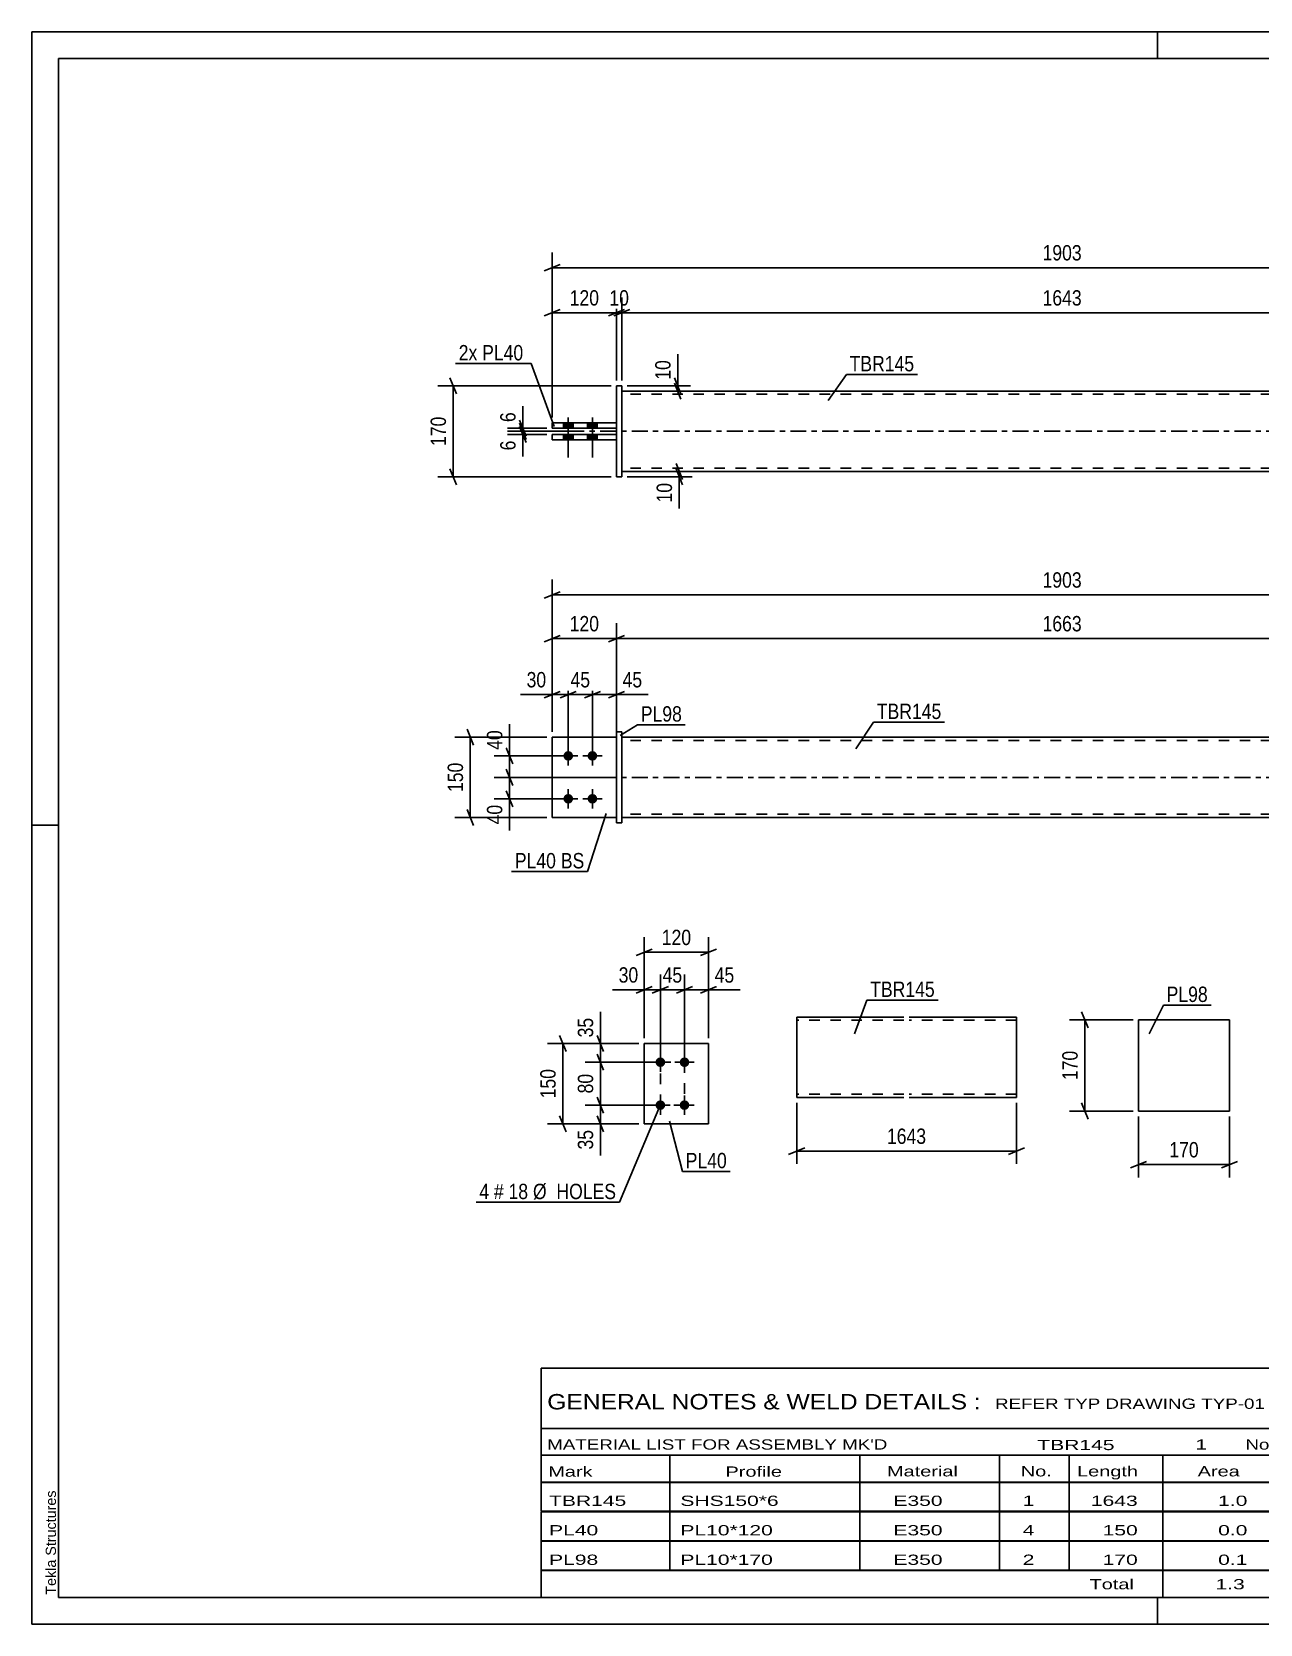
# Model space of a CAD drawing. Header units: millimetres. Extents: x 0 to 420, y 0 to 297.
# Drawn here: x 0 to 229.2, y 0 to 297 of the extents above; entities that cross this region are included whole.
import ezdxf

# ---------------------------------------------------------------- set-up
doc = ezdxf.new("R2010")
doc.units = ezdxf.units.MM
doc.linetypes.add('DXK_LINE_DOT2', pattern=[3.9198, 1.9599, -1.9599])
doc.linetypes.add('DXK_LINE_DOT3', pattern=[5.9187, 2.979, -0.9799, 0.9799, -0.9799])
doc.styles.add('Arial', font='ARIAL.TTF', dxfattribs={"height": 0.2})
doc.styles.add('Arial Narrow', font='ARIALN.TTF', dxfattribs={"height": 0.2})

# ---------------------------------------------------------------- blocks, each defined once
blk = doc.blocks.new('Unknown-580573464-1163')
at = {"color": 5, "linetype": 'Continuous'}
for p, q in [((420, 297), (0, 297)), ((0, 297), (0, 0)), ((0, 292), (0, 297)), ((210, 292), (210, 297)), ((415, 292), (5, 292)), ((5, 292), (5, 5)), ((5, 149), (0, 149)), ((0, 0), (0, 5)), ((5, 5), (415, 5)), ((210, 0), (210, 5)), ((0, 0), (420, 0))]:
    blk.add_line(p, q, dxfattribs=at)
at = {"color": 174, "linetype": 'Continuous', "style": 'Arial'}
blk.add_text('Tekla Structures', height=1.9102, rotation=90, dxfattribs=at).set_placement((4.5, 5.5))
blk = doc.blocks.new('Part-580573464-1794 - 1738')
at = {"color": 2, "linetype": 'Continuous'}
for p, q in [((109.08, 165.45), (97.08, 165.45)), ((97.08, 165.45), (97.08, 150.45)), ((97.08, 150.45), (109.08, 150.45))]:
    blk.add_line(p, q, dxfattribs=at)
at = {"color": 7, "linetype": 'DXK_LINE_DOT2'}
blk.add_line((109.08, 150.45), (109.08, 165.45), dxfattribs=at)
blk = doc.blocks.new('Part-580573464-1799 - 1738')
at = {"color": 2, "linetype": 'Continuous'}
for p, q in [((110.08, 166.45), (109.08, 166.45)), ((109.08, 166.45), (109.08, 149.45)), ((110.08, 149.45), (110.08, 166.45)), ((110.08, 149.45), (109.08, 149.45))]:
    blk.add_line(p, q, dxfattribs=at)
blk = doc.blocks.new('Part-580573464-1789 - 1738')
at = {"color": 7, "linetype": 'DXK_LINE_DOT2'}
for p, q in [((109.08, 165.45), (97.08, 165.45)), ((97.08, 165.45), (97.08, 150.45)), ((109.08, 150.45), (109.08, 165.45)), ((97.08, 150.45), (109.08, 150.45))]:
    blk.add_line(p, q, dxfattribs=at)
blk = doc.blocks.new('Part-580573464-1804 - 1738')
at = {"color": 2, "linetype": 'Continuous'}
for p, q in [((110.08, 165.45), (274.35, 165.45)), ((110.08, 150.45), (274.35, 150.45))]:
    blk.add_line(p, q, dxfattribs=at)
at = {"color": 7, "linetype": 'DXK_LINE_DOT2'}
for p, q in [((110.08, 150.45), (110.08, 165.45)), ((274.35, 164.85), (110.08, 164.85)), ((274.35, 165.45), (274.35, 150.45)), ((274.35, 151.05), (110.08, 151.05))]:
    blk.add_line(p, q, dxfattribs=at)
at = {"color": 7, "linetype": 'DXK_LINE_DOT3'}
blk.add_line((100.08, 157.95), (284.35, 157.95), dxfattribs=at)
blk = doc.blocks.new('Bolt-580573464-1806 - 1738')
at = {"linetype": 'Continuous'}
for points in [[(100.08, 161.05, -1), (100.08, 162.85, -1)], [(104.58, 161.05, -1), (104.58, 162.85, -1)], [(100.08, 153.05, -1), (100.08, 154.85, -1)], [(104.58, 153.05, -1), (104.58, 154.85, -1)]]:
    blk.add_hatch(color=1, dxfattribs=at).paths.add_polyline_path(points)
at = {"color": 1, "linetype": 'Continuous'}
for p, q in [((100.08, 160.15), (100.08, 163.75)), ((104.58, 160.15), (104.58, 163.75)), ((101.88, 161.95), (98.28, 161.95)), ((106.38, 161.95), (102.78, 161.95)), ((100.08, 152.15), (100.08, 155.75)), ((104.58, 152.15), (104.58, 155.75)), ((101.88, 153.95), (98.28, 153.95)), ((106.38, 153.95), (102.78, 153.95))]:
    blk.add_line(p, q, dxfattribs=at)
blk = doc.blocks.new('Part-580573464-1445 - 1390')
at = {"color": 2, "linetype": 'Continuous'}
for p, q in [((110.08, 229.99), (274.35, 229.99)), ((110.08, 214.99), (274.35, 214.99))]:
    blk.add_line(p, q, dxfattribs=at)
at = {"color": 7, "linetype": 'DXK_LINE_DOT2'}
for p, q in [((110.08, 229.99), (110.08, 214.99)), ((274.35, 229.39), (110.08, 229.39)), ((274.35, 229.99), (274.35, 214.99)), ((274.35, 215.59), (110.08, 215.59))]:
    blk.add_line(p, q, dxfattribs=at)
at = {"color": 7, "linetype": 'DXK_LINE_DOT3'}
blk.add_line((100.08, 222.49), (284.35, 222.49), dxfattribs=at)
blk = doc.blocks.new('Bolt-580573464-1429 - 1390')
at = {"linetype": 'Continuous'}
for points in [[(99.18, 223.09), (100.98, 223.09), (100.98, 224.09), (99.18, 224.09)], [(99.18, 223.09), (100.98, 223.09), (100.98, 224.09), (99.18, 224.09)], [(103.68, 223.09), (105.48, 223.09), (105.48, 224.09), (103.68, 224.09)], [(103.68, 223.09), (105.48, 223.09), (105.48, 224.09), (103.68, 224.09)], [(99.18, 220.89), (100.98, 220.89), (100.98, 221.89), (99.18, 221.89)], [(99.18, 220.89), (100.98, 220.89), (100.98, 221.89), (99.18, 221.89)], [(103.68, 220.89), (105.48, 220.89), (105.48, 221.89), (103.68, 221.89)], [(103.68, 220.89), (105.48, 220.89), (105.48, 221.89), (103.68, 221.89)]]:
    blk.add_hatch(color=1, dxfattribs=at).paths.add_polyline_path(points)
at = {"color": 1, "linetype": 'Continuous'}
for p, q in [((99.18, 224.09), (99.18, 223.09)), ((99.18, 224.09), (99.18, 223.09)), ((100.08, 225.09), (100.08, 217.59)), ((100.08, 225.09), (100.08, 217.59)), ((100.98, 224.09), (100.98, 223.09)), ((100.98, 224.09), (100.98, 223.09)), ((103.68, 224.09), (103.68, 223.09)), ((103.68, 224.09), (103.68, 223.09)), ((104.58, 225.09), (104.58, 217.59)), ((104.58, 225.09), (104.58, 217.59)), ((105.48, 224.09), (105.48, 223.09)), ((105.48, 224.09), (105.48, 223.09)), ((99.18, 221.89), (99.18, 220.89)), ((99.18, 221.89), (99.18, 220.89)), ((100.98, 221.89), (100.98, 220.89)), ((100.98, 221.89), (100.98, 220.89)), ((103.68, 221.89), (103.68, 220.89)), ((103.68, 221.89), (103.68, 220.89)), ((105.48, 221.89), (105.48, 220.89)), ((105.48, 221.89), (105.48, 220.89))]:
    blk.add_line(p, q, dxfattribs=at)
blk = doc.blocks.new('Part-580573464-1446 - 1390')
at = {"color": 2, "linetype": 'Continuous'}
for p, q in [((110.08, 230.99), (109.08, 230.99)), ((109.08, 230.99), (109.08, 213.99)), ((110.08, 213.99), (110.08, 230.99)), ((109.08, 213.99), (110.08, 213.99))]:
    blk.add_line(p, q, dxfattribs=at)
blk = doc.blocks.new('Part-580573464-1451 - 1390')
at = {"color": 2, "linetype": 'Continuous'}
for p, q in [((109.08, 221.89), (97.08, 221.89)), ((97.08, 220.89), (97.08, 221.89)), ((109.08, 220.89), (97.08, 220.89))]:
    blk.add_line(p, q, dxfattribs=at)
at = {"color": 7, "linetype": 'DXK_LINE_DOT2'}
blk.add_line((109.08, 221.89), (109.08, 220.89), dxfattribs=at)
blk = doc.blocks.new('Part-580573464-1456 - 1390')
at = {"color": 2, "linetype": 'Continuous'}
for p, q in [((97.08, 224.09), (109.08, 224.09)), ((97.08, 223.09), (97.08, 224.09)), ((109.08, 223.09), (97.08, 223.09))]:
    blk.add_line(p, q, dxfattribs=at)
at = {"color": 7, "linetype": 'DXK_LINE_DOT2'}
blk.add_line((109.08, 224.09), (109.08, 223.09), dxfattribs=at)
blk = doc.blocks.new('Bolt-580573464-2158 - 2123')
at = {"linetype": 'Continuous'}
for points in [[(117.26, 103.91, -1), (117.26, 105.71, -1)], [(121.76, 103.91, -1), (121.76, 105.71, -1)], [(117.26, 95.91, -1), (117.26, 97.71, -1)], [(121.76, 95.91, -1), (121.76, 97.71, -1)]]:
    blk.add_hatch(color=1, dxfattribs=at).paths.add_polyline_path(points)
at = {"color": 1, "linetype": 'Continuous'}
for p, q in [((119.06, 104.81), (115.46, 104.81)), ((117.26, 103.01), (117.26, 106.61)), ((123.56, 104.81), (119.96, 104.81)), ((121.76, 103.01), (121.76, 106.61)), ((117.26, 95.01), (117.26, 98.61)), ((121.76, 95.01), (121.76, 98.61)), ((119.06, 96.81), (115.46, 96.81)), ((123.56, 96.81), (119.96, 96.81))]:
    blk.add_line(p, q, dxfattribs=at)
blk = doc.blocks.new('Part-580573464-2163 - 2123')
at = {"color": 2, "linetype": 'Continuous'}
for p, q in [((114.26, 108.31), (126.26, 108.31)), ((114.26, 108.31), (114.26, 93.31)), ((126.26, 93.31), (126.26, 108.31)), ((114.26, 93.31), (126.26, 93.31))]:
    blk.add_line(p, q, dxfattribs=at)
at = {"color": 7, "linetype": 'DXK_LINE_DOT2'}
blk.add_line((126.26, 108.31), (114.26, 108.31), dxfattribs=at)
blk = doc.blocks.new('Part-580573464-2294 - 2288')
at = {"color": 2, "linetype": 'Continuous'}
for p, q in [((206.46, 112.71), (206.46, 95.71)), ((206.46, 112.71), (223.46, 112.71)), ((223.46, 112.71), (223.46, 95.71)), ((206.46, 95.71), (223.46, 95.71))]:
    blk.add_line(p, q, dxfattribs=at)
blk = doc.blocks.new('Part-580573464-2321 - 2313')
at = {"color": 2, "linetype": 'Continuous'}
for p, q in [((162.69, 113.23), (142.69, 113.23)), ((142.69, 98.32), (142.69, 113.23)), ((183.69, 113.23), (163.69, 113.23)), ((183.69, 113.23), (183.69, 113.14)), ((183.69, 113.14), (183.69, 112.03)), ((183.69, 112.03), (183.69, 98.23)), ((142.69, 98.23), (142.69, 98.32)), ((162.69, 98.23), (142.69, 98.23)), ((183.69, 98.23), (163.69, 98.23))]:
    blk.add_line(p, q, dxfattribs=at)
at = {"color": 7, "linetype": 'DXK_LINE_DOT2'}
for p, q in [((183.69, 112.88), (183.69, 112.03)), ((162.69, 112.63), (142.69, 112.63)), ((183.69, 112.63), (163.69, 112.63)), ((142.69, 98.83), (142.69, 98.88)), ((162.69, 98.83), (142.69, 98.83)), ((142.69, 98.23), (142.69, 98.23)), ((183.69, 98.83), (163.69, 98.83)), ((183.69, 98.88), (183.69, 98.97)), ((183.69, 98.83), (183.69, 98.88)), ((183.69, 98.83), (183.69, 98.88))]:
    blk.add_line(p, q, dxfattribs=at)
blk = doc.blocks.new('Rectangle-580573464-2273 - 2123')
at = {"color": 1, "linetype": 'DXK_LINE_DOT2'}
blk.add_lwpolyline([(117.26, 104.81), (121.76, 104.81), (121.76, 96.81), (117.26, 96.81), (117.26, 104.81)], close=True, dxfattribs=at)
blk = doc.blocks.new('StraightDimension-580573464-1914 - 1738')
at = {"color": 7, "linetype": 'Continuous'}
for p, q in [((110.58, 184.43), (107.58, 183.23)), ((109.08, 158.95), (109.08, 186.68)), ((273.85, 183.23), (276.85, 184.43)), ((275.35, 166.45), (275.35, 186.68)), ((109.08, 183.83), (275.35, 183.83))]:
    blk.add_line(p, q, dxfattribs=at)
at = {"color": 0}
blk.add_wipeout([(196.47, 184.58), (196.47, 188.78), (187.96, 188.78), (187.96, 184.58)], dxfattribs=at)
at = {"color": 3, "style": 'Arial Narrow'}
blk.add_text('1663', height=2.863, dxfattribs=at).set_placement((188.56, 185.18))
blk = doc.blocks.new('StraightDimension-580573464-1991 - 1738')
at = {"color": 7, "linetype": 'Continuous'}
for p, q in [((108.08, 157.95), (86.27, 157.95)), ((88.52, 159.45), (89.72, 156.45)), ((89.12, 153.95), (89.12, 157.95)), ((89.72, 152.45), (88.52, 155.45)), ((99.08, 153.95), (86.27, 153.95))]:
    blk.add_line(p, q, dxfattribs=at)
at = {"color": 0}
blk.add_wipeout([(88.37, 153.43), (84.17, 153.43), (84.17, 148.57), (88.37, 148.57)], dxfattribs=at)
at = {"color": 7, "linetype": 'Continuous'}
blk.add_line((89.12, 153.95), (89.12, 148.05), dxfattribs=at)
blk.add_line((89.12, 153.95), (89.12, 148.05), dxfattribs=at)
at = {"color": 3, "style": 'Arial Narrow'}
blk.add_text('40', height=2.863, rotation=90.0002, dxfattribs=at).set_placement((87.77, 149.17))
blk = doc.blocks.new('StraightDimension-580573464-1974 - 1738')
at = {"color": 7, "linetype": 'Continuous'}
for p, q in [((104.58, 162.95), (104.58, 176.23)), ((109.08, 166.45), (109.08, 176.23)), ((103.08, 172.78), (106.08, 173.98)), ((104.58, 173.38), (109.08, 173.38)), ((110.58, 173.98), (107.58, 172.78))]:
    blk.add_line(p, q, dxfattribs=at)
at = {"color": 0}
blk.add_wipeout([(114.46, 174.13), (114.46, 178.33), (109.61, 178.33), (109.61, 174.13)], dxfattribs=at)
at = {"color": 7, "linetype": 'Continuous'}
blk.add_line((109.08, 173.38), (114.99, 173.38), dxfattribs=at)
blk.add_line((109.08, 173.38), (114.99, 173.38), dxfattribs=at)
at = {"color": 3, "style": 'Arial Narrow'}
blk.add_text('45', height=2.863, dxfattribs=at).set_placement((110.21, 174.73))
blk = doc.blocks.new('StraightDimension-580573464-2000 - 1738')
at = {"color": 7, "linetype": 'Continuous'}
for p, q in [((88.52, 163.45), (89.72, 160.45)), ((99.08, 161.95), (86.27, 161.95)), ((89.12, 157.95), (89.12, 161.95)), ((108.08, 157.95), (86.27, 157.95)), ((89.72, 156.45), (88.52, 159.45))]:
    blk.add_line(p, q, dxfattribs=at)
at = {"color": 0}
blk.add_wipeout([(88.37, 167.34), (84.17, 167.34), (84.17, 162.48), (88.37, 162.48)], dxfattribs=at)
at = {"color": 7, "linetype": 'Continuous'}
blk.add_line((89.12, 161.95), (89.12, 167.86), dxfattribs=at)
blk.add_line((89.12, 161.95), (89.12, 167.86), dxfattribs=at)
at = {"color": 3, "style": 'Arial Narrow'}
blk.add_text('40', height=2.863, rotation=90.0002, dxfattribs=at).set_placement((87.77, 163.08))
blk = doc.blocks.new('StraightDimension-580573464-1945 - 1738')
at = {"color": 7, "linetype": 'Continuous'}
for p, q in [((97.08, 166.45), (97.08, 176.23)), ((100.08, 162.95), (100.08, 176.23)), ((95.58, 172.78), (98.58, 173.98)), ((97.08, 173.38), (100.08, 173.38)), ((101.58, 173.98), (98.58, 172.78))]:
    blk.add_line(p, q, dxfattribs=at)
at = {"color": 0}
blk.add_wipeout([(96.56, 174.13), (96.56, 178.33), (91.7, 178.33), (91.7, 174.13)], dxfattribs=at)
at = {"color": 7, "linetype": 'Continuous'}
blk.add_line((97.08, 173.38), (91.17, 173.38), dxfattribs=at)
blk.add_line((97.08, 173.38), (91.17, 173.38), dxfattribs=at)
at = {"color": 3, "style": 'Arial Narrow'}
blk.add_text('30', height=2.863, dxfattribs=at).set_placement((92.3, 174.73))
blk = doc.blocks.new('StraightDimension-580573464-1856 - 1738')
at = {"color": 7, "linetype": 'Continuous'}
for p, q in [((97.08, 166.45), (97.08, 194.83)), ((287.35, 166.45), (287.35, 194.83)), ((98.58, 192.58), (95.58, 191.38)), ((97.08, 191.98), (287.35, 191.98)), ((285.85, 191.38), (288.85, 192.58))]:
    blk.add_line(p, q, dxfattribs=at)
at = {"color": 0}
blk.add_wipeout([(196.47, 192.73), (196.47, 196.93), (187.96, 196.93), (187.96, 192.73)], dxfattribs=at)
at = {"color": 3, "style": 'Arial Narrow'}
blk.add_text('1903', height=2.863, dxfattribs=at).set_placement((188.56, 193.33))
blk = doc.blocks.new('StraightDimension-580573464-1929 - 1738')
at = {"color": 7, "linetype": 'Continuous'}
for p, q in [((95.58, 183.23), (98.58, 184.43)), ((97.08, 166.45), (97.08, 186.68)), ((110.58, 184.43), (107.58, 183.23)), ((109.08, 158.95), (109.08, 186.68)), ((97.08, 183.83), (109.08, 183.83))]:
    blk.add_line(p, q, dxfattribs=at)
at = {"color": 0}
blk.add_wipeout([(106.42, 184.58), (106.42, 188.78), (99.74, 188.78), (99.74, 184.58)], dxfattribs=at)
at = {"color": 3, "style": 'Arial Narrow'}
blk.add_text('120', height=2.863, dxfattribs=at).set_placement((100.34, 185.18))
blk = doc.blocks.new('StraightDimension-580573464-1961 - 1738')
at = {"color": 7, "linetype": 'Continuous'}
for p, q in [((100.08, 162.95), (100.08, 176.23)), ((104.58, 162.95), (104.58, 176.23)), ((98.58, 172.78), (101.58, 173.98)), ((100.08, 173.38), (104.58, 173.38)), ((106.08, 173.98), (103.08, 172.78))]:
    blk.add_line(p, q, dxfattribs=at)
at = {"color": 0}
blk.add_wipeout([(104.76, 174.13), (104.76, 178.33), (99.9, 178.33), (99.9, 174.13)], dxfattribs=at)
at = {"color": 3, "style": 'Arial Narrow'}
blk.add_text('45', height=2.863, dxfattribs=at).set_placement((100.5, 174.73))
blk = doc.blocks.new('StraightDimension-580573464-2010 - 1738')
at = {"color": 7, "linetype": 'Continuous'}
for p, q in [((82.39, 163.95), (81.19, 166.95)), ((96.08, 165.45), (78.94, 165.45)), ((81.79, 150.45), (81.79, 165.45)), ((81.19, 151.95), (82.39, 148.95)), ((96.08, 150.45), (78.94, 150.45))]:
    blk.add_line(p, q, dxfattribs=at)
at = {"color": 0}
blk.add_wipeout([(81.04, 161.3), (76.84, 161.3), (76.84, 154.61), (81.04, 154.61)], dxfattribs=at)
at = {"color": 3, "style": 'Arial Narrow'}
blk.add_text('150', height=2.863, rotation=90.0002, dxfattribs=at).set_placement((80.44, 155.21))
blk = doc.blocks.new('StraightDimension-580573464-1691 - 1390')
at = {"color": 7, "linetype": 'Continuous'}
for p, q in [((91, 223.99), (92.2, 220.99)), ((92.2, 220.39), (91, 223.39)), ((101.33, 222.49), (88.75, 222.49)), ((96.08, 221.89), (88.75, 221.89)), ((91.6, 221.89), (91.6, 222.49))]:
    blk.add_line(p, q, dxfattribs=at)
at = {"color": 0}
blk.add_wipeout([(90.85, 221.36), (86.65, 221.36), (86.65, 218.33), (90.85, 218.33)], dxfattribs=at)
at = {"color": 7, "linetype": 'Continuous'}
blk.add_line((91.6, 221.89), (91.6, 217.81), dxfattribs=at)
blk.add_line((91.6, 221.89), (91.6, 217.81), dxfattribs=at)
at = {"color": 3, "style": 'Arial Narrow'}
blk.add_text('6', height=2.86, rotation=90.0002, dxfattribs=at).set_placement((90.25, 218.93))
blk = doc.blocks.new('StraightDimension-580573464-1670 - 1390')
at = {"color": 7, "linetype": 'Continuous'}
for p, q in [((79.21, 229.49), (78.01, 232.49)), ((108.08, 230.99), (75.76, 230.99)), ((78.61, 213.99), (78.61, 230.99)), ((108.08, 213.99), (75.76, 213.99)), ((78.01, 215.49), (79.21, 212.49))]:
    blk.add_line(p, q, dxfattribs=at)
at = {"color": 0}
blk.add_wipeout([(77.86, 225.83), (73.66, 225.83), (73.66, 219.15), (77.86, 219.15)], dxfattribs=at)
at = {"color": 3, "style": 'Arial Narrow'}
blk.add_text('170', height=2.863, rotation=90.0002, dxfattribs=at).set_placement((77.26, 219.75))
blk = doc.blocks.new('StraightDimension-580573464-1567 - 1390')
at = {"color": 7, "linetype": 'Continuous'}
for p, q in [((97.08, 225.09), (97.08, 255.86)), ((287.35, 225.09), (287.35, 255.86)), ((98.58, 253.61), (95.58, 252.41)), ((97.08, 253.01), (287.35, 253.01)), ((285.85, 252.41), (288.85, 253.61))]:
    blk.add_line(p, q, dxfattribs=at)
at = {"color": 0}
blk.add_wipeout([(196.47, 253.76), (196.47, 257.96), (187.96, 257.96), (187.96, 253.76)], dxfattribs=at)
at = {"color": 3, "style": 'Arial Narrow'}
blk.add_text('1903', height=2.863, dxfattribs=at).set_placement((188.56, 254.36))
blk = doc.blocks.new('StraightDimension-580573464-1588 - 1390')
at = {"color": 7, "linetype": 'Continuous'}
for p, q in [((97.08, 225.09), (97.08, 247.45)), ((109.08, 231.99), (109.08, 247.45)), ((95.58, 244), (98.58, 245.2)), ((97.08, 244.6), (109.08, 244.6)), ((110.58, 245.2), (107.58, 244))]:
    blk.add_line(p, q, dxfattribs=at)
at = {"color": 0}
blk.add_wipeout([(106.42, 245.35), (106.42, 249.55), (99.74, 249.55), (99.74, 245.35)], dxfattribs=at)
at = {"color": 3, "style": 'Arial Narrow'}
blk.add_text('120', height=2.863, dxfattribs=at).set_placement((100.34, 245.95))
blk = doc.blocks.new('StraightDimension-580573464-1598 - 1390')
at = {"color": 7, "linetype": 'Continuous'}
for p, q in [((109.08, 231.99), (109.08, 247.45)), ((110.08, 231.99), (110.08, 247.45)), ((107.58, 244), (110.58, 245.2)), ((111.58, 245.2), (108.58, 244)), ((109.08, 244.6), (110.08, 244.6))]:
    blk.add_line(p, q, dxfattribs=at)
at = {"color": 0}
blk.add_wipeout([(112.01, 245.35), (112.01, 249.55), (107.15, 249.55), (107.15, 245.35)], dxfattribs=at)
at = {"color": 3, "style": 'Arial Narrow'}
blk.add_text('10', height=2.863, dxfattribs=at).set_placement((107.75, 245.95))
blk = doc.blocks.new('StraightDimension-580573464-1608 - 1390')
at = {"color": 7, "linetype": 'Continuous'}
for p, q in [((110.08, 231.99), (110.08, 247.45)), ((274.35, 231.99), (274.35, 247.45)), ((111.58, 245.2), (108.58, 244)), ((110.08, 244.6), (274.35, 244.6)), ((272.85, 244), (275.85, 245.2))]:
    blk.add_line(p, q, dxfattribs=at)
at = {"color": 0}
blk.add_wipeout([(196.47, 245.35), (196.47, 249.55), (187.96, 249.55), (187.96, 245.35)], dxfattribs=at)
at = {"color": 3, "style": 'Arial Narrow'}
blk.add_text('1643', height=2.863, dxfattribs=at).set_placement((188.56, 245.95))
blk = doc.blocks.new('StraightDimension-580573464-1629 - 1390')
at = {"color": 7, "linetype": 'Continuous'}
for p, q in [((111.08, 214.99), (123.18, 214.99)), ((111.08, 213.99), (123.18, 213.99)), ((120.18, 216.49), (121.38, 213.49)), ((121.38, 212.49), (120.18, 215.49)), ((120.78, 213.99), (120.78, 214.99))]:
    blk.add_line(p, q, dxfattribs=at)
at = {"color": 0}
blk.add_wipeout([(120.03, 213.46), (115.83, 213.46), (115.83, 208.61), (120.03, 208.61)], dxfattribs=at)
at = {"color": 7, "linetype": 'Continuous'}
blk.add_line((120.78, 213.99), (120.78, 208.08), dxfattribs=at)
blk.add_line((120.78, 213.99), (120.78, 208.08), dxfattribs=at)
at = {"color": 3, "style": 'Arial Narrow'}
blk.add_text('10', height=2.863, rotation=90.0002, dxfattribs=at).set_placement((119.43, 209.21))
blk = doc.blocks.new('StraightDimension-580573464-1639 - 1390')
at = {"color": 7, "linetype": 'Continuous'}
for p, q in [((119.91, 232.49), (121.11, 229.49)), ((111.08, 230.99), (122.91, 230.99)), ((111.08, 229.99), (122.91, 229.99)), ((121.11, 228.49), (119.91, 231.49)), ((120.51, 229.99), (120.51, 230.99))]:
    blk.add_line(p, q, dxfattribs=at)
at = {"color": 0}
blk.add_wipeout([(119.76, 236.37), (115.56, 236.37), (115.56, 231.51), (119.76, 231.51)], dxfattribs=at)
at = {"color": 7, "linetype": 'Continuous'}
blk.add_line((120.51, 230.99), (120.51, 236.89), dxfattribs=at)
blk.add_line((120.51, 230.99), (120.51, 236.89), dxfattribs=at)
at = {"color": 3, "style": 'Arial Narrow'}
blk.add_text('10', height=2.863, rotation=90.0002, dxfattribs=at).set_placement((119.16, 232.11))
blk = doc.blocks.new('StraightDimension-580573464-1681 - 1390')
at = {"color": 7, "linetype": 'Continuous'}
for p, q in [((96.08, 223.09), (88.75, 223.09)), ((91, 224.59), (92.2, 221.59)), ((92.2, 220.99), (91, 223.99)), ((91.6, 222.49), (91.6, 223.09)), ((101.33, 222.49), (88.75, 222.49))]:
    blk.add_line(p, q, dxfattribs=at)
at = {"color": 0}
blk.add_wipeout([(90.85, 226.64), (86.65, 226.64), (86.65, 223.61), (90.85, 223.61)], dxfattribs=at)
at = {"color": 7, "linetype": 'Continuous'}
blk.add_line((91.6, 223.09), (91.6, 227.17), dxfattribs=at)
blk.add_line((91.6, 223.09), (91.6, 227.17), dxfattribs=at)
at = {"color": 3, "style": 'Arial Narrow'}
blk.add_text('6', height=2.86, rotation=90.0002, dxfattribs=at).set_placement((90.25, 224.21))
blk = doc.blocks.new('StraightDimension-580573464-2166 - 2123')
at = {"color": 7, "linetype": 'Continuous'}
for p, q in [((114.26, 109.31), (114.26, 128.16)), ((126.26, 109.31), (126.26, 128.16)), ((112.76, 124.71), (115.76, 125.91)), ((114.26, 125.31), (126.26, 125.31)), ((127.76, 125.91), (124.76, 124.71))]:
    blk.add_line(p, q, dxfattribs=at)
at = {"color": 0}
blk.add_wipeout([(123.6, 126.06), (123.6, 130.26), (116.92, 130.26), (116.92, 126.06)], dxfattribs=at)
at = {"color": 3, "style": 'Arial Narrow'}
blk.add_text('120', height=2.863, dxfattribs=at).set_placement((117.52, 126.66))
blk = doc.blocks.new('StraightDimension-580573464-2183 - 2123')
at = {"color": 7, "linetype": 'Continuous'}
for p, q in [((115.76, 117.71), (118.76, 118.91)), ((117.26, 105.81), (117.26, 121.16)), ((123.26, 118.91), (120.26, 117.71)), ((121.76, 105.81), (121.76, 121.16)), ((117.26, 118.31), (121.76, 118.31))]:
    blk.add_line(p, q, dxfattribs=at)
at = {"color": 0}
blk.add_wipeout([(121.94, 119.06), (121.94, 123.26), (117.08, 123.26), (117.08, 119.06)], dxfattribs=at)
at = {"color": 3, "style": 'Arial Narrow'}
blk.add_text('45', height=2.863, dxfattribs=at).set_placement((117.68, 119.66))
blk = doc.blocks.new('StraightDimension-580573464-2193 - 2123')
at = {"color": 7, "linetype": 'Continuous'}
for p, q in [((112.76, 117.71), (115.76, 118.91)), ((114.26, 109.31), (114.26, 121.16)), ((118.76, 118.91), (115.76, 117.71)), ((117.26, 105.81), (117.26, 121.16)), ((114.26, 118.31), (117.26, 118.31))]:
    blk.add_line(p, q, dxfattribs=at)
at = {"color": 0}
blk.add_wipeout([(113.74, 119.06), (113.74, 123.26), (108.88, 123.26), (108.88, 119.06)], dxfattribs=at)
at = {"color": 7, "linetype": 'Continuous'}
blk.add_line((114.26, 118.31), (108.36, 118.31), dxfattribs=at)
blk.add_line((114.26, 118.31), (108.36, 118.31), dxfattribs=at)
at = {"color": 3, "style": 'Arial Narrow'}
blk.add_text('30', height=2.863, dxfattribs=at).set_placement((109.48, 119.66))
blk = doc.blocks.new('StraightDimension-580573464-2206 - 2123')
at = {"color": 7, "linetype": 'Continuous'}
for p, q in [((120.26, 117.71), (123.26, 118.91)), ((121.76, 105.81), (121.76, 121.16)), ((127.76, 118.91), (124.76, 117.71)), ((126.26, 109.31), (126.26, 121.16)), ((121.76, 118.31), (126.26, 118.31))]:
    blk.add_line(p, q, dxfattribs=at)
at = {"color": 0}
blk.add_wipeout([(131.64, 119.06), (131.64, 123.26), (126.79, 123.26), (126.79, 119.06)], dxfattribs=at)
at = {"color": 7, "linetype": 'Continuous'}
blk.add_line((126.26, 118.31), (132.17, 118.31), dxfattribs=at)
blk.add_line((126.26, 118.31), (132.17, 118.31), dxfattribs=at)
at = {"color": 3, "style": 'Arial Narrow'}
blk.add_text('45', height=2.863, dxfattribs=at).set_placement((127.39, 119.66))
blk = doc.blocks.new('StraightDimension-580573464-2220 - 2123')
at = {"color": 7, "linetype": 'Continuous'}
for p, q in [((113.26, 108.31), (96.22, 108.31)), ((99.67, 106.81), (98.47, 109.81)), ((99.07, 93.31), (99.07, 108.31)), ((113.26, 93.31), (96.22, 93.31)), ((98.47, 94.81), (99.67, 91.81))]:
    blk.add_line(p, q, dxfattribs=at)
at = {"color": 0}
blk.add_wipeout([(98.32, 104.16), (94.12, 104.16), (94.12, 97.47), (98.32, 97.47)], dxfattribs=at)
at = {"color": 3, "style": 'Arial Narrow'}
blk.add_text('150', height=2.863, rotation=90.0002, dxfattribs=at).set_placement((97.72, 98.07))
blk = doc.blocks.new('StraightDimension-580573464-2237 - 2123')
at = {"color": 7, "linetype": 'Continuous'}
for p, q in [((105.47, 98.31), (106.67, 95.31)), ((116.26, 96.81), (103.22, 96.81)), ((106.07, 93.31), (106.07, 96.81)), ((113.26, 93.31), (103.22, 93.31)), ((106.67, 91.81), (105.47, 94.81))]:
    blk.add_line(p, q, dxfattribs=at)
at = {"color": 0}
blk.add_wipeout([(105.32, 92.79), (101.12, 92.79), (101.12, 87.93), (105.32, 87.93)], dxfattribs=at)
at = {"color": 7, "linetype": 'Continuous'}
blk.add_line((106.07, 93.31), (106.07, 87.41), dxfattribs=at)
blk.add_line((106.07, 93.31), (106.07, 87.41), dxfattribs=at)
at = {"color": 3, "style": 'Arial Narrow'}
blk.add_text('35', height=2.863, rotation=90.0002, dxfattribs=at).set_placement((104.72, 88.53))
blk = doc.blocks.new('StraightDimension-580573464-2250 - 2123')
at = {"color": 7, "linetype": 'Continuous'}
for p, q in [((116.26, 104.81), (103.22, 104.81)), ((105.47, 106.31), (106.67, 103.31)), ((106.07, 96.81), (106.07, 104.81)), ((106.67, 95.31), (105.47, 98.31)), ((116.26, 96.81), (103.22, 96.81))]:
    blk.add_line(p, q, dxfattribs=at)
at = {"color": 0}
blk.add_wipeout([(105.32, 103.24), (101.12, 103.24), (101.12, 98.39), (105.32, 98.39)], dxfattribs=at)
at = {"color": 3, "style": 'Arial Narrow'}
blk.add_text('80', height=2.863, rotation=90.0002, dxfattribs=at).set_placement((104.72, 98.99))
blk = doc.blocks.new('StraightDimension-580573464-2260 - 2123')
at = {"color": 7, "linetype": 'Continuous'}
for p, q in [((113.26, 108.31), (103.22, 108.31)), ((105.47, 109.81), (106.67, 106.81)), ((106.07, 104.81), (106.07, 108.31)), ((116.26, 104.81), (103.22, 104.81)), ((106.67, 103.31), (105.47, 106.31))]:
    blk.add_line(p, q, dxfattribs=at)
at = {"color": 0}
blk.add_wipeout([(105.32, 113.7), (101.12, 113.7), (101.12, 108.84), (105.32, 108.84)], dxfattribs=at)
at = {"color": 7, "linetype": 'Continuous'}
blk.add_line((106.07, 108.31), (106.07, 114.22), dxfattribs=at)
blk.add_line((106.07, 108.31), (106.07, 114.22), dxfattribs=at)
at = {"color": 3, "style": 'Arial Narrow'}
blk.add_text('35', height=2.863, rotation=90.0002, dxfattribs=at).set_placement((104.72, 109.44))
blk = doc.blocks.new('StraightDimension-580573464-2305 - 2288')
at = {"color": 7, "linetype": 'Continuous'}
for p, q in [((206.46, 94.71), (206.46, 83.31)), ((223.46, 94.71), (223.46, 83.31)), ((207.96, 86.31), (204.96, 85.11)), ((221.96, 85.11), (224.96, 86.31)), ((206.46, 85.71), (223.46, 85.71))]:
    blk.add_line(p, q, dxfattribs=at)
at = {"color": 0}
blk.add_wipeout([(218.3, 86.46), (218.3, 90.66), (211.62, 90.66), (211.62, 86.46)], dxfattribs=at)
at = {"color": 3, "style": 'Arial Narrow'}
blk.add_text('170', height=2.863, dxfattribs=at).set_placement((212.22, 87.06))
blk = doc.blocks.new('StraightDimension-580573464-2296 - 2288')
at = {"color": 7, "linetype": 'Continuous'}
for p, q in [((197.06, 111.21), (195.86, 114.21)), ((205.46, 112.71), (193.61, 112.71)), ((196.46, 95.71), (196.46, 112.71)), ((205.46, 95.71), (193.61, 95.71)), ((195.86, 97.21), (197.06, 94.21))]:
    blk.add_line(p, q, dxfattribs=at)
at = {"color": 0}
blk.add_wipeout([(195.71, 107.55), (191.51, 107.55), (191.51, 100.87), (195.71, 100.87)], dxfattribs=at)
at = {"color": 3, "style": 'Arial Narrow'}
blk.add_text('170', height=2.863, rotation=90.0002, dxfattribs=at).set_placement((195.11, 101.47))
blk = doc.blocks.new('StraightDimension-580573464-2325 - 2313')
at = {"color": 7, "linetype": 'Continuous'}
for p, q in [((142.69, 97.23), (142.69, 85.83)), ((183.69, 97.23), (183.69, 85.83)), ((144.19, 88.83), (141.19, 87.63)), ((142.69, 88.23), (183.69, 88.23)), ((182.19, 87.63), (185.19, 88.83))]:
    blk.add_line(p, q, dxfattribs=at)
at = {"color": 0}
blk.add_wipeout([(167.44, 88.98), (167.44, 93.18), (158.93, 93.18), (158.93, 88.98)], dxfattribs=at)
at = {"color": 3, "style": 'Arial Narrow'}
blk.add_text('1643', height=2.863, dxfattribs=at).set_placement((159.53, 89.58))
blk = doc.blocks.new('Unknown-580573464-3698')
at = {"color": 7, "linetype": 'Continuous'}
for p, q in [((95, 47.75), (255, 47.75)), ((95, 36.5), (95, 47.75)), ((255, 47.75), (255, 36.5)), ((95, 36.5), (255, 36.5)), ((95, 36.5), (95, 31.5)), ((255, 36.5), (255, 31.5)), ((95, 31.5), (255, 31.5)), ((95, 31.5), (95, 26.5)), ((119, 31.5), (119, 26.5)), ((154.5, 31.5), (154.5, 26.5)), ((180.5, 31.5), (180.5, 26.5)), ((193.5, 31.5), (193.5, 26.5)), ((211, 31.5), (211, 26.5)), ((233, 31.5), (233, 26.5)), ((255, 31.5), (255, 26.5)), ((95, 26.5), (255, 26.5)), ((95, 26.45), (95, 21.05)), ((95, 26.45), (255, 26.45)), ((119, 26.5), (119, 21)), ((154.5, 26.5), (154.5, 21)), ((180.5, 26.5), (180.5, 21)), ((193.5, 26.5), (193.5, 21)), ((211, 26.5), (211, 21)), ((233, 26.5), (233, 21)), ((255, 26.45), (255, 21.05)), ((95, 21.05), (255, 21.05)), ((95, 20.95), (95, 15.55)), ((95, 20.95), (255, 20.95)), ((119, 21), (119, 15.5)), ((154.5, 21), (154.5, 15.5)), ((180.5, 21), (180.5, 15.5)), ((193.5, 21), (193.5, 15.5)), ((211, 21), (211, 15.5)), ((233, 21), (233, 15.5)), ((255, 20.95), (255, 15.55)), ((95, 15.55), (255, 15.55)), ((95, 15.45), (95, 10.05)), ((95, 15.45), (255, 15.45)), ((119, 15.5), (119, 10)), ((154.5, 15.5), (154.5, 10)), ((180.5, 15.5), (180.5, 10)), ((193.5, 15.5), (193.5, 10)), ((211, 15.5), (211, 10)), ((233, 15.5), (233, 10)), ((255, 15.45), (255, 10.05)), ((95, 10.05), (255, 10.05)), ((95, 10), (255, 10)), ((95, 10), (95, 5)), ((211, 10), (211, 5)), ((233, 10), (233, 5)), ((255, 10), (255, 5)), ((95, 5), (255, 5))]:
    blk.add_line(p, q, dxfattribs=at)
at = {"color": 7, "style": 'Arial Narrow'}
for s, height, width, p in [('GENERAL NOTES & WELD DETAILS :', 2.8633, 1.4, (96.15, 40.06)), ('REFER TYP DRAWING TYP-01', 1.9089, 1.6, (179.7, 40.16)), ("MATERIAL LIST FOR ASSEMBLY MK'D", 1.9089, 1.6, (96.15, 32.56)), ('TBR145', 1.909, 1.794707, (187.59, 32.47)), ('1', 1.91, 1.794707, (217.08, 32.56)), ('No. Required', 1.9089, 1.6, (226.41, 32.56)), ('Mark', 1.909, 1.7, (96.34, 27.5)), ('Profile', 1.909, 1.7, (129.41, 27.5)), ('Material', 1.909, 1.7, (159.54, 27.56)), ('No.', 1.909, 1.7, (184.5, 27.56)), ('Length', 1.909, 1.7, (195, 27.56)), ('Area', 1.909, 1.7, (217.5, 27.56)), ('Weight', 1.909, 1.7, (237, 27.56))]:
    blk.add_text(s, height=height, dxfattribs=dict(at, width=width)).set_placement(p)
at = {"color": 7, "linetype": 'Continuous', "style": 'Arial Narrow'}
for s, height, width, p in [('TBR145', 1.909, 1.794707, (96.5, 22.06)), ('SHS150*6', 1.909, 1.794707, (121, 22.06)), ('E350', 1.909, 1.794707, (160.74, 22.06)), ('1', 1.91, 1.794707, (184.86, 22.06)), ('1643', 1.909, 1.794707, (197.58, 22.06)), ('1.0', 1.909, 1.794707, (221.32, 22.06)), ('44.6', 1.909, 1.794707, (240.14, 22.06)), ('PL40', 1.909, 1.794707, (96.5, 16.56)), ('PL10*120', 1.909, 1.794707, (121, 16.56)), ('E350', 1.909, 1.794707, (160.74, 16.56)), ('4', 1.91, 1.794707, (184.86, 16.56)), ('150', 1.909, 1.794707, (199.77, 16.56)), ('0.0', 1.909, 1.794707, (221.32, 16.56)), ('5.7', 1.909, 1.794707, (242.33, 16.56)), ('PL98', 1.909, 1.794707, (96.5, 11.06)), ('PL10*170', 1.909, 1.794707, (121, 11.06)), ('E350', 1.909, 1.794707, (160.74, 11.06)), ('2', 1.91, 1.794707, (184.86, 11.06)), ('170', 1.909, 1.794707, (199.77, 11.06)), ('0.1', 1.909, 1.794707, (221.32, 11.06)), ('4.5', 1.909, 1.794707, (242.33, 11.06)), ('Total', 1.909, 1.7, (197.33, 6.5)), ('1.3', 1.909, 1.794707, (220.83, 6.5)), ('54.8', 1.909, 1.794707, (240.14, 6.5))]:
    blk.add_text(s, height=height, dxfattribs=dict(at, width=width)).set_placement(p)
blk = doc.blocks.new('Mark-580573464-1795 - 1738')
at = {"color": 0}
blk.add_wipeout([(121.28, 168.35), (121.28, 171.35), (113.61, 171.35), (113.61, 168.35)], dxfattribs=at)
blk.add_wipeout([(121.28, 168.35), (121.28, 171.35), (113.61, 171.35), (113.61, 168.35)], dxfattribs=at)
at = {"color": 30, "linetype": 'Continuous'}
for p, q in [((109.77, 165.76), (113.01, 167.75)), ((113.01, 167.75), (121.88, 167.75))]:
    blk.add_line(p, q, dxfattribs=at)
at = {"color": 3, "style": 'Arial Narrow'}
blk.add_text('PL98', height=2.863, dxfattribs=at).set_placement((113.61, 168.35))
blk = doc.blocks.new('Mark-580573464-1800 - 1738')
at = {"color": 0}
blk.add_wipeout([(169.69, 168.83), (169.69, 171.83), (157.64, 171.83), (157.64, 168.83)], dxfattribs=at)
blk.add_wipeout([(169.69, 168.83), (169.69, 171.83), (157.64, 171.83), (157.64, 168.83)], dxfattribs=at)
at = {"color": 30, "linetype": 'Continuous'}
for p, q in [((153.74, 163.26), (157.04, 168.23)), ((157.04, 168.23), (170.29, 168.23))]:
    blk.add_line(p, q, dxfattribs=at)
at = {"color": 3, "style": 'Arial Narrow'}
blk.add_text('TBR145', height=2.863, dxfattribs=at).set_placement((157.64, 168.83))
blk = doc.blocks.new('MarkSet-580573464-2045 - 1738')
at = {"color": 0}
blk.add_wipeout([(97.79, 140.97), (97.79, 143.97), (90.11, 143.97), (90.11, 140.97)], dxfattribs=at)
blk.add_wipeout([(97.79, 140.97), (97.79, 143.97), (90.11, 143.97), (90.11, 140.97)], dxfattribs=at)
blk.add_wipeout([(103.07, 140.97), (103.07, 143.97), (98.69, 143.97), (98.69, 140.97)], dxfattribs=at)
blk.add_wipeout([(103.07, 140.97), (103.07, 143.97), (98.69, 143.97), (98.69, 140.97)], dxfattribs=at)
at = {"color": 30, "linetype": 'Continuous'}
for p in [(107.13, 151.23), (89.51, 140.37)]:
    blk.add_line(p, (103.67, 140.37), dxfattribs=at)
at = {"color": 3, "style": 'Arial Narrow'}
for s, p in [('PL40', (90.11, 140.97)), ('BS', (98.69, 140.97))]:
    blk.add_text(s, height=2.863, dxfattribs=at).set_placement(p)
blk = doc.blocks.new('Mark-580573464-1441 - 1390')
at = {"color": 0}
blk.add_wipeout([(164.62, 233.68), (164.62, 236.68), (152.57, 236.68), (152.57, 233.68)], dxfattribs=at)
blk.add_wipeout([(164.62, 233.68), (164.62, 236.68), (152.57, 236.68), (152.57, 233.68)], dxfattribs=at)
at = {"color": 30, "linetype": 'Continuous'}
for p, q in [((148.59, 228.23), (151.97, 233.08)), ((151.97, 233.08), (165.22, 233.08))]:
    blk.add_line(p, q, dxfattribs=at)
at = {"color": 3, "style": 'Arial Narrow'}
blk.add_text('TBR145', height=2.863, dxfattribs=at).set_placement((152.57, 233.68))
blk = doc.blocks.new('MarkSet-580573464-1729 - 1390')
at = {"color": 30, "linetype": 'Continuous'}
blk.add_line((97.44, 223.38), (93.18, 235.12), dxfattribs=at)
at = {"color": 0}
blk.add_wipeout([(83.11, 235.72), (83.11, 238.72), (79.64, 238.72), (79.64, 235.72)], dxfattribs=at)
blk.add_wipeout([(83.11, 235.72), (83.11, 238.72), (79.64, 238.72), (79.64, 235.72)], dxfattribs=at)
blk.add_wipeout([(91.68, 235.72), (91.68, 238.72), (84.01, 238.72), (84.01, 235.72)], dxfattribs=at)
blk.add_wipeout([(91.68, 235.72), (91.68, 238.72), (84.01, 238.72), (84.01, 235.72)], dxfattribs=at)
at = {"color": 30, "linetype": 'Continuous'}
blk.add_line((79.04, 235.12), (93.18, 235.12), dxfattribs=at)
at = {"color": 3, "style": 'Arial Narrow'}
for s, p in [('2x', (79.64, 235.72)), ('PL40', (84.01, 235.72))]:
    blk.add_text(s, height=2.863, dxfattribs=at).set_placement(p)
blk = doc.blocks.new('Mark-580573464-2154 - 2123')
at = {"color": 0}
blk.add_wipeout([(85.31, 79.28), (85.31, 82.28), (83.48, 82.28), (83.48, 79.28)], dxfattribs=at)
blk.add_wipeout([(85.31, 79.28), (85.31, 82.28), (83.48, 82.28), (83.48, 79.28)], dxfattribs=at)
blk.add_wipeout([(88.03, 79.28), (88.03, 82.28), (86.21, 82.28), (86.21, 79.28)], dxfattribs=at)
blk.add_wipeout([(88.03, 79.28), (88.03, 82.28), (86.21, 82.28), (86.21, 79.28)], dxfattribs=at)
at = {"color": 3, "style": 'Arial Narrow'}
blk.add_text('4', height=2.86, dxfattribs=at).set_placement((83.48, 79.28))
at = {"color": 0}
blk.add_wipeout([(92.59, 79.28), (92.59, 82.28), (88.93, 82.28), (88.93, 79.28)], dxfattribs=at)
blk.add_wipeout([(92.59, 79.28), (92.59, 82.28), (88.93, 82.28), (88.93, 79.28)], dxfattribs=at)
at = {"color": 3, "style": 'Arial Narrow'}
blk.add_text('#', height=2.86, dxfattribs=at).set_placement((86.21, 79.28))
at = {"color": 0}
blk.add_wipeout([(109.02, 79.28), (109.02, 82.28), (93.49, 82.28), (93.49, 79.28)], dxfattribs=at)
blk.add_wipeout([(109.02, 79.28), (109.02, 82.28), (93.49, 82.28), (93.49, 79.28)], dxfattribs=at)
at = {"color": 7, "linetype": 'Continuous'}
for p in [(117.31, 96.94), (82.88, 78.68)]:
    blk.add_line(p, (109.62, 78.68), dxfattribs=at)
at = {"color": 3, "style": 'Arial Narrow'}
for s, p in [('18', (88.93, 79.28)), ('Ø  HOLES', (93.49, 79.28))]:
    blk.add_text(s, height=2.863, dxfattribs=at).set_placement(p)
blk = doc.blocks.new('Mark-580573464-2159 - 2123')
at = {"color": 0}
blk.add_wipeout([(129.67, 85.04), (129.67, 88.04), (121.99, 88.04), (121.99, 85.04)], dxfattribs=at)
blk.add_wipeout([(129.67, 85.04), (129.67, 88.04), (121.99, 88.04), (121.99, 85.04)], dxfattribs=at)
at = {"color": 30, "linetype": 'Continuous'}
for p, q in [((118.98, 93.84), (121.39, 84.44)), ((121.39, 84.44), (130.27, 84.44))]:
    blk.add_line(p, q, dxfattribs=at)
at = {"color": 3, "style": 'Arial Narrow'}
blk.add_text('PL40', height=2.863, dxfattribs=at).set_placement((121.99, 85.04))
blk = doc.blocks.new('Mark-580573464-2290 - 2288')
at = {"color": 0}
blk.add_wipeout([(219.39, 116.05), (219.39, 119.05), (211.71, 119.05), (211.71, 116.05)], dxfattribs=at)
blk.add_wipeout([(219.39, 116.05), (219.39, 119.05), (211.71, 119.05), (211.71, 116.05)], dxfattribs=at)
at = {"color": 30, "linetype": 'Continuous'}
for p, q in [((208.48, 110.09), (211.11, 115.45)), ((211.11, 115.45), (219.99, 115.45))]:
    blk.add_line(p, q, dxfattribs=at)
at = {"color": 3, "style": 'Arial Narrow'}
blk.add_text('PL98', height=2.863, dxfattribs=at).set_placement((211.71, 116.05))
blk = doc.blocks.new('Mark-580573464-2317 - 2313')
at = {"color": 0}
blk.add_wipeout([(168.47, 116.99), (168.47, 119.99), (156.41, 119.99), (156.41, 116.99)], dxfattribs=at)
blk.add_wipeout([(168.47, 116.99), (168.47, 119.99), (156.41, 119.99), (156.41, 116.99)], dxfattribs=at)
at = {"color": 30, "linetype": 'Continuous'}
for p, q in [((153.45, 110.08), (155.81, 116.39)), ((155.81, 116.39), (169.07, 116.39))]:
    blk.add_line(p, q, dxfattribs=at)
at = {"color": 3, "style": 'Arial Narrow'}
blk.add_text('TBR145', height=2.863, dxfattribs=at).set_placement((156.41, 116.99))

msp = doc.modelspace()

# ---------------------------------------------------------------- block references
for name in ['Unknown-580573464-1163', 'Part-580573464-1445 - 1390', 'Part-580573464-1446 - 1390', 'Part-580573464-1456 - 1390', 'Bolt-580573464-1429 - 1390', 'Part-580573464-1451 - 1390', 'Part-580573464-1799 - 1738', 'Part-580573464-1794 - 1738', 'Part-580573464-1789 - 1738', 'Bolt-580573464-1806 - 1738', 'Part-580573464-1804 - 1738', 'Part-580573464-2321 - 2313', 'Part-580573464-2294 - 2288', 'Part-580573464-2163 - 2123', 'Bolt-580573464-2158 - 2123', 'Rectangle-580573464-2273 - 2123', 'Unknown-580573464-3698']:
    msp.add_blockref(name, (0, 0))

# ---------------------------------------------------------------- next in the draw order: block references
for name in ['StraightDimension-580573464-1691 - 1390', 'StraightDimension-580573464-1629 - 1390', 'StraightDimension-580573464-1914 - 1738', 'StraightDimension-580573464-2166 - 2123', 'Mark-580573464-2317 - 2313', 'Mark-580573464-2290 - 2288', 'StraightDimension-580573464-2325 - 2313', 'Mark-580573464-2159 - 2123', 'StraightDimension-580573464-2305 - 2288']:
    msp.add_blockref(name, (0, 0))

# ---------------------------------------------------------------- next in the draw order: block references
for name in ['StraightDimension-580573464-1670 - 1390', 'StraightDimension-580573464-1974 - 1738', 'StraightDimension-580573464-1991 - 1738', 'StraightDimension-580573464-2183 - 2123', 'StraightDimension-580573464-2296 - 2288']:
    msp.add_blockref(name, (0, 0))

# ---------------------------------------------------------------- next in the draw order: block references
for name in ['StraightDimension-580573464-1567 - 1390', 'StraightDimension-580573464-2000 - 1738', 'StraightDimension-580573464-2193 - 2123', 'StraightDimension-580573464-2206 - 2123']:
    msp.add_blockref(name, (0, 0))

# ---------------------------------------------------------------- next in the draw order: block references
for name in ['StraightDimension-580573464-1588 - 1390', 'StraightDimension-580573464-1945 - 1738', 'StraightDimension-580573464-2220 - 2123']:
    msp.add_blockref(name, (0, 0))

# ---------------------------------------------------------------- next in the draw order: block references
for name in ['StraightDimension-580573464-1598 - 1390', 'StraightDimension-580573464-1681 - 1390', 'StraightDimension-580573464-1856 - 1738', 'StraightDimension-580573464-2237 - 2123']:
    msp.add_blockref(name, (0, 0))

# ---------------------------------------------------------------- next in the draw order: block references
for name in ['StraightDimension-580573464-1608 - 1390', 'MarkSet-580573464-1729 - 1390', 'StraightDimension-580573464-1929 - 1738', 'Mark-580573464-1800 - 1738', 'StraightDimension-580573464-2250 - 2123']:
    msp.add_blockref(name, (0, 0))

# ---------------------------------------------------------------- next in the draw order: block references
for name in ['StraightDimension-580573464-1639 - 1390', 'Mark-580573464-1441 - 1390', 'StraightDimension-580573464-1961 - 1738', 'Mark-580573464-1795 - 1738', 'StraightDimension-580573464-2010 - 1738', 'StraightDimension-580573464-2260 - 2123', 'Mark-580573464-2154 - 2123']:
    msp.add_blockref(name, (0, 0))

# ---------------------------------------------------------------- next in the draw order: block references
msp.add_blockref('MarkSet-580573464-2045 - 1738', (0, 0))

doc.saveas('drawing.dxf')
